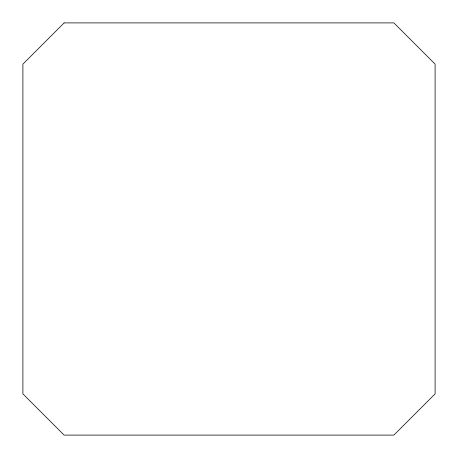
<?xml version="1.0" encoding="UTF-8"?>
<svg xmlns="http://www.w3.org/2000/svg" width="458" height="458" viewBox="0 0 458 458"><rect width="100%" height="100%" fill="white"/><g stroke="black" fill="none" stroke-linecap="round" stroke-linejoin="round"><path stroke-width="0.69" d="M64.12 22.9L22.9 64.12L22.9 393.88L64.12 435.1L393.88 435.1L435.1 393.88L435.1 64.12L393.88 22.9L64.12 22.9"/></g></svg>
